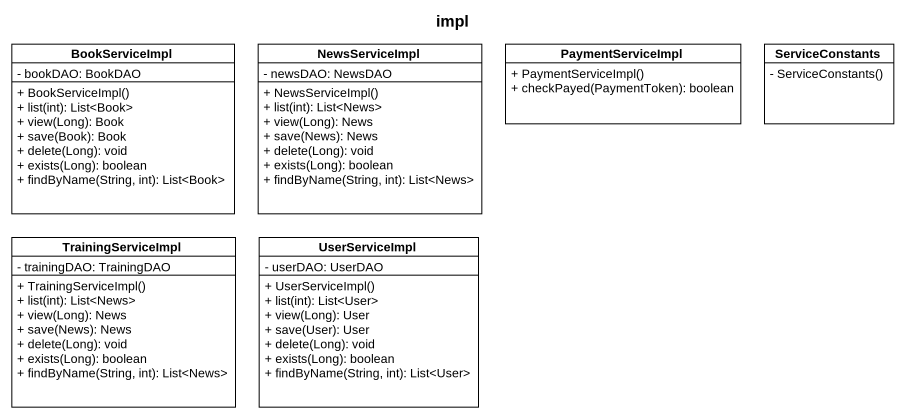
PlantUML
@startuml
title impl
hide circle
hide empty members
skinparam classAttributeIconSize 0
class BookServiceImpl {
  - bookDAO: BookDAO
  + BookServiceImpl()
  + list(int): List<Book>
  + view(Long): Book
  + save(Book): Book
  + delete(Long): void
  + exists(Long): boolean
  + findByName(String, int): List<Book>
}
class NewsServiceImpl {
  - newsDAO: NewsDAO
  + NewsServiceImpl()
  + list(int): List<News>
  + view(Long): News
  + save(News): News
  + delete(Long): void
  + exists(Long): boolean
  + findByName(String, int): List<News>
}
class PaymentServiceImpl {
  + PaymentServiceImpl()
  + checkPayed(PaymentToken): boolean
}
class ServiceConstants {
  - ServiceConstants()
}
class TrainingServiceImpl {
  - trainingDAO: TrainingDAO
  + TrainingServiceImpl()
  + list(int): List<News>
  + view(Long): News
  + save(News): News
  + delete(Long): void
  + exists(Long): boolean
  + findByName(String, int): List<News>
}
class UserServiceImpl {
  - userDAO: UserDAO
  + UserServiceImpl()
  + list(int): List<User>
  + view(Long): User
  + save(User): User
  + delete(Long): void
  + exists(Long): boolean
  + findByName(String, int): List<User>
}
@enduml
